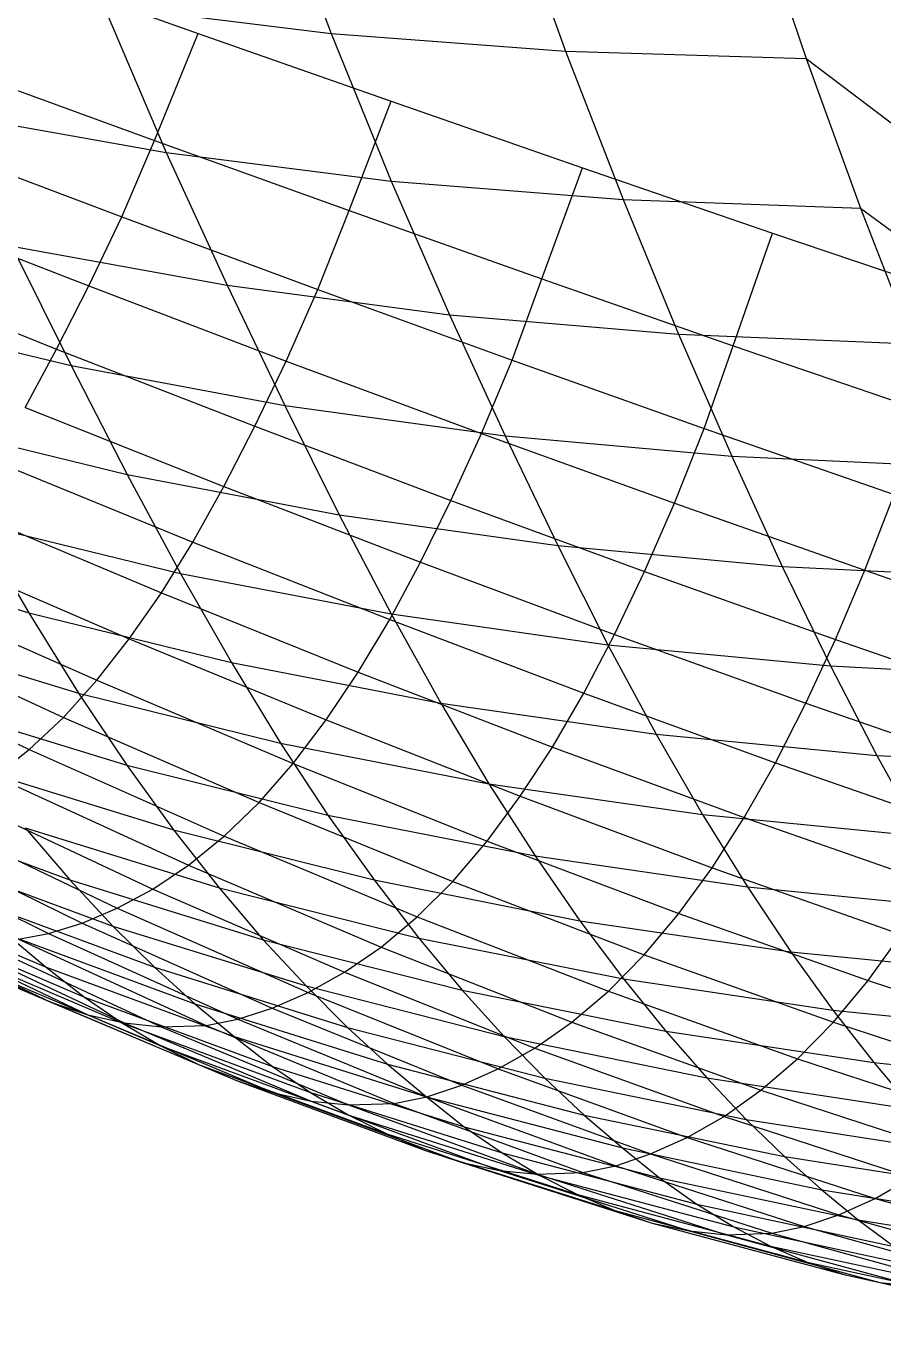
# Model space of a CAD drawing. Extents: x -429 to 429, y -1 to 209.
# Drawn here: x -342.23 to -336.37, y 37.65 to 46.53 of the extents above; entities that cross this region are included whole.
import ezdxf

# ---------------------------------------------------------------- set-up
doc = ezdxf.new("R2010")
doc.units = 0

msp = doc.modelspace()

# ---------------------------------------------------------------- linework, layer by layer
at = {"layer": 'default', "color": 5, "linetype": 'CONTINUOUS'}
for p, q in [((-340.561, 47.585, 107.743), (-340.143, 46.475, 108.322)), ((-338.938, 47.467, 106.912), (-338.54, 46.354, 107.469)), ((-337.272, 47.418, 106.19), (-336.895, 46.304, 106.718)), ((-337.272, 47.418, 106.19), (-336.895, 46.304, 106.718)), ((-342.379, 46.948, 132.256), (-341.051, 46.476, 131.187)), ((-341.699, 46.666, 109.273), (-340.143, 46.475, 108.322)), ((-341.699, 46.666, 109.273), (-341.269, 45.662, 109.853)), ((-341.349, 45.744, 130.928), (-341.051, 46.476, 131.187)), ((-341.051, 46.476, 131.187), (-339.732, 46.013, 130.105)), ((-340.143, 46.475, 108.322), (-338.54, 46.354, 107.469)), ((-340.143, 46.475, 108.322), (-339.732, 45.467, 108.887)), ((-338.54, 46.354, 107.469), (-336.895, 46.304, 106.718)), ((-338.54, 46.354, 107.469), (-338.147, 45.34, 108.012)), ((-336.895, 46.304, 106.718), (-335.942, 45.584, 105.154)), ((-336.895, 46.304, 106.718), (-336.524, 45.283, 107.231)), ((-336.895, 46.304, 106.718), (-336.524, 45.283, 107.231)), ((-342.691, 46.234, 131.983), (-341.349, 45.744, 130.928)), ((-340.019, 45.265, 129.857), (-339.732, 46.013, 130.105)), ((-339.732, 46.013, 130.105), (-338.423, 45.558, 129.011)), ((-342.754, 45.925, 110.905), (-341.269, 45.662, 109.853)), ((-342.929, 45.734, 131.771), (-341.574, 45.222, 130.731)), ((-341.574, 45.222, 130.731), (-341.349, 45.744, 130.928)), ((-341.349, 45.744, 130.928), (-340.019, 45.265, 129.857)), ((-341.269, 45.662, 109.853), (-339.732, 45.467, 108.887)), ((-341.269, 45.662, 109.853), (-340.854, 44.755, 110.408)), ((-338.701, 44.798, 128.771), (-338.423, 45.558, 129.011)), ((-338.423, 45.558, 129.011), (-337.124, 45.112, 127.905)), ((-339.732, 45.467, 108.887), (-338.147, 45.34, 108.012)), ((-339.732, 45.467, 108.887), (-339.333, 44.554, 109.428)), ((-343.163, 45.28, 131.56), (-341.799, 44.75, 130.531)), ((-338.147, 45.34, 108.012), (-336.524, 45.283, 107.231)), ((-338.147, 45.34, 108.012), (-337.767, 44.42, 108.533)), ((-336.524, 45.283, 107.231), (-335.542, 44.561, 105.696)), ((-336.524, 45.283, 107.231), (-336.164, 44.354, 107.725)), ((-336.524, 45.283, 107.231), (-336.164, 44.354, 107.725)), ((-341.799, 44.75, 130.531), (-341.574, 45.222, 130.731)), ((-341.574, 45.222, 130.731), (-340.233, 44.726, 129.673)), ((-340.233, 44.726, 129.673), (-340.019, 45.265, 129.857)), ((-340.019, 45.265, 129.857), (-338.701, 44.798, 128.771)), ((-337.394, 44.342, 127.67), (-337.124, 45.112, 127.905)), ((-337.124, 45.112, 127.905), (-335.834, 44.675, 126.786)), ((-342.326, 45.022, 111.468), (-340.854, 44.755, 110.408)), ((-342.326, 45.022, 111.468), (-341.919, 44.206, 111.999)), ((-343.391, 44.865, 131.352), (-342.019, 44.318, 130.332)), ((-342.019, 44.318, 130.332), (-341.799, 44.75, 130.531)), ((-341.799, 44.75, 130.531), (-340.449, 44.237, 129.481)), ((-340.854, 44.755, 110.408), (-339.333, 44.554, 109.428)), ((-340.854, 44.755, 110.408), (-340.459, 43.934, 110.932)), ((-338.905, 44.244, 128.595), (-338.701, 44.798, 128.771)), ((-338.701, 44.798, 128.771), (-337.394, 44.342, 127.67)), ((-340.449, 44.237, 129.481), (-340.233, 44.726, 129.673)), ((-340.233, 44.726, 129.673), (-338.905, 44.244, 128.595)), ((-343.326, 44.543, 113.137), (-341.919, 44.206, 111.999)), ((-339.333, 44.554, 109.428), (-337.767, 44.42, 108.533)), ((-339.333, 44.554, 109.428), (-338.953, 43.727, 109.94)), ((-337.767, 44.42, 108.533), (-336.164, 44.354, 107.725)), ((-337.767, 44.42, 108.533), (-337.404, 43.587, 109.027)), ((-342.235, 43.92, 130.135), (-342.019, 44.318, 130.332)), ((-342.019, 44.318, 130.332), (-340.664, 43.791, 129.288)), ((-337.592, 43.777, 127.499), (-337.394, 44.342, 127.67)), ((-337.394, 44.342, 127.67), (-336.1, 43.898, 126.553)), ((-340.664, 43.791, 129.288), (-340.449, 44.237, 129.481)), ((-340.449, 44.237, 129.481), (-339.115, 43.742, 128.409)), ((-339.115, 43.742, 128.409), (-338.905, 44.244, 128.595)), ((-338.905, 44.244, 128.595), (-337.592, 43.777, 127.499)), ((-341.919, 44.206, 111.999), (-340.459, 43.934, 110.932)), ((-341.919, 44.206, 111.999), (-341.536, 43.462, 112.495)), ((-342.235, 43.92, 130.135), (-340.875, 43.38, 129.095)), ((-340.459, 43.934, 110.932), (-338.953, 43.727, 109.94)), ((-340.459, 43.934, 110.932), (-340.087, 43.187, 111.423)), ((-342.935, 43.801, 113.634), (-341.536, 43.462, 112.495)), ((-340.875, 43.38, 129.095), (-340.664, 43.791, 129.288)), ((-340.664, 43.791, 129.288), (-339.324, 43.284, 128.221)), ((-337.796, 43.265, 127.317), (-337.592, 43.777, 127.499)), ((-337.592, 43.777, 127.499), (-336.293, 43.325, 126.385)), ((-339.324, 43.284, 128.221), (-339.115, 43.742, 128.409)), ((-339.115, 43.742, 128.409), (-337.796, 43.265, 127.317)), ((-338.953, 43.727, 109.94), (-337.404, 43.587, 109.027)), ((-338.953, 43.727, 109.94), (-338.593, 42.977, 110.421)), ((-342.449, 43.556, 129.937), (-341.088, 43, 128.899)), ((-337.404, 43.587, 109.027), (-335.819, 43.513, 108.195)), ((-337.404, 43.587, 109.027), (-337.059, 42.833, 109.492)), ((-341.536, 43.462, 112.495), (-340.087, 43.187, 111.423)), ((-341.536, 43.462, 112.495), (-341.173, 42.785, 112.962)), ((-341.088, 43, 128.899), (-340.875, 43.38, 129.095)), ((-340.875, 43.38, 129.095), (-339.532, 42.863, 128.03)), ((-336.494, 42.807, 126.203), (-336.293, 43.325, 126.385)), ((-339.532, 42.863, 128.03), (-339.324, 43.284, 128.221)), ((-339.324, 43.284, 128.221), (-338.001, 42.799, 127.13)), ((-338.001, 42.799, 127.13), (-337.796, 43.265, 127.317)), ((-337.796, 43.265, 127.317), (-336.494, 42.807, 126.203)), ((-342.665, 43.225, 129.735), (-341.303, 42.653, 128.697)), ((-340.087, 43.187, 111.423), (-338.593, 42.977, 110.421)), ((-340.087, 43.187, 111.423), (-339.733, 42.509, 111.885)), ((-342.566, 43.125, 114.102), (-341.173, 42.785, 112.962)), ((-342.566, 43.125, 114.102), (-342.21, 42.517, 114.549)), ((-341.303, 42.653, 128.697), (-341.088, 43, 128.899)), ((-341.088, 43, 128.899), (-339.742, 42.471, 127.835)), ((-338.593, 42.977, 110.421), (-337.059, 42.833, 109.492)), ((-338.593, 42.977, 110.421), (-338.25, 42.298, 110.874)), ((-343.549, 42.922, 115.746), (-342.21, 42.517, 114.549)), ((-342.882, 42.926, 129.529), (-341.522, 42.339, 128.488)), ((-339.742, 42.471, 127.835), (-339.532, 42.863, 128.03)), ((-339.532, 42.863, 128.03), (-338.206, 42.369, 126.941)), ((-338.206, 42.369, 126.941), (-338.001, 42.799, 127.13)), ((-338.001, 42.799, 127.13), (-336.695, 42.334, 126.017)), ((-337.059, 42.833, 109.492), (-335.49, 42.755, 108.64)), ((-337.059, 42.833, 109.492), (-336.729, 42.153, 109.932)), ((-336.695, 42.334, 126.017), (-336.494, 42.807, 126.203)), ((-336.494, 42.807, 126.203), (-335.207, 42.366, 125.069)), ((-341.173, 42.785, 112.962), (-339.733, 42.509, 111.885)), ((-341.173, 42.785, 112.962), (-340.823, 42.176, 113.408)), ((-343.101, 42.659, 129.319), (-341.744, 42.055, 128.273)), ((-341.522, 42.339, 128.488), (-341.303, 42.653, 128.697)), ((-341.303, 42.653, 128.697), (-339.958, 42.111, 127.631)), ((-342.21, 42.517, 114.549), (-340.823, 42.176, 113.408)), ((-342.21, 42.517, 114.549), (-341.87, 41.967, 114.973)), ((-339.958, 42.111, 127.631), (-339.742, 42.471, 127.835)), ((-339.742, 42.471, 127.835), (-338.415, 41.968, 126.745)), ((-339.733, 42.509, 111.885), (-338.25, 42.298, 110.874)), ((-339.733, 42.509, 111.885), (-339.392, 41.899, 112.326)), ((-343.323, 42.423, 129.102), (-341.973, 41.802, 128.049)), ((-343.206, 42.373, 116.169), (-341.87, 41.967, 114.973)), ((-338.415, 41.968, 126.745), (-338.206, 42.369, 126.941)), ((-338.206, 42.369, 126.941), (-336.898, 41.899, 125.827)), ((-341.744, 42.055, 128.273), (-341.522, 42.339, 128.488)), ((-341.522, 42.339, 128.488), (-340.177, 41.784, 127.421)), ((-338.25, 42.298, 110.874), (-336.729, 42.153, 109.932)), ((-338.25, 42.298, 110.874), (-337.92, 41.687, 111.307)), ((-336.898, 41.899, 125.827), (-336.695, 42.334, 126.017)), ((-336.695, 42.334, 126.017), (-335.407, 41.891, 124.881)), ((-343.548, 42.22, 128.88), (-342.206, 41.583, 127.818)), ((-340.823, 42.176, 113.408), (-339.392, 41.899, 112.326)), ((-340.823, 42.176, 113.408), (-340.489, 41.625, 113.831)), ((-340.177, 41.784, 127.421), (-339.958, 42.111, 127.631)), ((-339.958, 42.111, 127.631), (-338.629, 41.599, 126.54)), ((-336.729, 42.153, 109.932), (-335.174, 42.074, 109.063)), ((-336.729, 42.153, 109.932), (-336.412, 41.541, 110.352)), ((-341.973, 41.802, 128.049), (-341.744, 42.055, 128.273)), ((-341.744, 42.055, 128.273), (-340.402, 41.487, 127.201)), ((-341.87, 41.967, 114.973), (-340.489, 41.625, 113.831)), ((-341.87, 41.967, 114.973), (-341.539, 41.476, 115.383)), ((-338.629, 41.599, 126.54), (-338.415, 41.968, 126.745)), ((-338.415, 41.968, 126.745), (-337.105, 41.492, 125.631)), ((-342.872, 41.883, 116.576), (-341.539, 41.476, 115.383)), ((-339.392, 41.899, 112.326), (-337.92, 41.687, 111.307)), ((-339.392, 41.899, 112.326), (-339.065, 41.348, 112.745)), ((-337.105, 41.492, 125.631), (-336.898, 41.899, 125.827)), ((-336.898, 41.899, 125.827), (-335.608, 41.453, 124.69)), ((-342.206, 41.583, 127.818), (-341.973, 41.802, 128.049)), ((-341.973, 41.802, 128.049), (-340.635, 41.221, 126.971)), ((-340.402, 41.487, 127.201), (-340.177, 41.784, 127.421)), ((-340.177, 41.784, 127.421), (-338.849, 41.263, 126.327)), ((-337.92, 41.687, 111.307), (-336.412, 41.541, 110.352)), ((-337.92, 41.687, 111.307), (-337.603, 41.137, 111.718)), ((-342.441, 41.398, 127.58), (-342.206, 41.583, 127.818)), ((-342.206, 41.583, 127.818), (-340.874, 40.989, 126.731)), ((-340.489, 41.625, 113.831), (-339.065, 41.348, 112.745)), ((-340.489, 41.625, 113.831), (-340.164, 41.134, 114.24)), ((-338.849, 41.263, 126.327), (-338.629, 41.599, 126.54)), ((-338.629, 41.599, 126.54), (-337.319, 41.117, 125.424)), ((-341.539, 41.476, 115.383), (-340.164, 41.134, 114.24)), ((-341.539, 41.476, 115.383), (-341.219, 41.034, 115.778)), ((-340.635, 41.221, 126.971), (-340.402, 41.487, 127.201)), ((-340.402, 41.487, 127.201), (-339.076, 40.956, 126.104)), ((-337.319, 41.117, 125.424), (-337.105, 41.492, 125.631)), ((-337.105, 41.492, 125.631), (-335.814, 41.043, 124.492)), ((-336.412, 41.541, 110.352), (-334.871, 41.462, 109.466)), ((-336.412, 41.541, 110.352), (-336.107, 40.991, 110.752)), ((-342.548, 41.442, 116.969), (-341.219, 41.034, 115.778)), ((-342.441, 41.398, 127.58), (-341.117, 40.791, 126.485)), ((-339.065, 41.348, 112.745), (-337.603, 41.137, 111.718)), ((-339.065, 41.348, 112.745), (-338.748, 40.856, 113.15)), ((-342.678, 41.245, 127.34), (-341.361, 40.628, 126.234)), ((-340.874, 40.989, 126.731), (-340.635, 41.221, 126.971)), ((-340.635, 41.221, 126.971), (-339.311, 40.68, 125.869)), ((-339.076, 40.956, 126.104), (-338.849, 41.263, 126.327)), ((-338.849, 41.263, 126.327), (-337.538, 40.774, 125.208)), ((-343.215, 41.164, 118.938), (-341.929, 40.691, 117.713)), ((-342.912, 41.124, 127.098), (-341.604, 40.497, 125.982)), ((-340.164, 41.134, 114.24), (-338.748, 40.856, 113.15)), ((-340.164, 41.134, 114.24), (-339.849, 40.691, 114.633)), ((-337.603, 41.137, 111.718), (-336.107, 40.991, 110.752)), ((-337.603, 41.137, 111.718), (-337.297, 40.643, 112.114)), ((-337.538, 40.774, 125.208), (-337.319, 41.117, 125.424)), ((-337.319, 41.117, 125.424), (-336.027, 40.665, 124.283)), ((-343.145, 41.031, 126.857), (-341.844, 40.396, 125.73)), ((-342.234, 41.046, 117.348), (-340.907, 40.637, 116.159)), ((-342.234, 41.046, 117.348), (-341.929, 40.691, 117.713)), ((-341.219, 41.034, 115.778), (-339.849, 40.691, 114.633)), ((-341.219, 41.034, 115.778), (-340.907, 40.637, 116.159)), ((-343.368, 40.966, 126.624), (-342.075, 40.324, 125.486)), ((-341.117, 40.791, 126.485), (-340.874, 40.989, 126.731)), ((-340.874, 40.989, 126.731), (-339.554, 40.438, 125.623)), ((-339.311, 40.68, 125.869), (-339.076, 40.956, 126.104)), ((-339.076, 40.956, 126.104), (-337.765, 40.461, 124.982)), ((-342.92, 40.849, 119.284), (-341.634, 40.376, 118.064)), ((-338.748, 40.856, 113.15), (-337.297, 40.643, 112.114)), ((-338.748, 40.856, 113.15), (-338.442, 40.412, 113.538)), ((-341.361, 40.628, 126.234), (-341.117, 40.791, 126.485)), ((-341.117, 40.791, 126.485), (-339.801, 40.231, 125.369)), ((-337.765, 40.461, 124.982), (-337.538, 40.774, 125.208)), ((-337.538, 40.774, 125.208), (-336.246, 40.319, 124.065)), ((-341.929, 40.691, 117.713), (-340.606, 40.282, 116.525)), ((-341.929, 40.691, 117.713), (-341.634, 40.376, 118.064)), ((-339.849, 40.691, 114.633), (-338.442, 40.412, 113.538)), ((-339.849, 40.691, 114.633), (-339.543, 40.293, 115.013)), ((-339.554, 40.438, 125.623), (-339.311, 40.68, 125.869)), ((-339.311, 40.68, 125.869), (-338.002, 40.179, 124.743)), ((-343.344, 40.629, 121.484), (-342.09, 40.094, 120.25)), ((-341.604, 40.497, 125.982), (-341.361, 40.628, 126.234)), ((-341.361, 40.628, 126.234), (-340.051, 40.06, 125.11)), ((-340.907, 40.637, 116.159), (-339.543, 40.293, 115.013)), ((-340.907, 40.637, 116.159), (-340.606, 40.282, 116.525)), ((-337.297, 40.643, 112.114), (-335.813, 40.497, 111.136)), ((-337.297, 40.643, 112.114), (-337, 40.199, 112.494)), ((-342.634, 40.568, 119.618), (-341.349, 40.094, 118.402)), ((-341.844, 40.396, 125.73), (-341.604, 40.497, 125.982)), ((-341.604, 40.497, 125.982), (-340.299, 39.922, 124.85)), ((-343.311, 40.449, 124.144), (-342.059, 39.855, 122.935)), ((-343.085, 40.426, 121.779), (-341.829, 39.89, 120.552)), ((-342.075, 40.324, 125.486), (-341.844, 40.396, 125.73)), ((-341.844, 40.396, 125.73), (-340.546, 39.815, 124.589)), ((-339.801, 40.231, 125.369), (-339.554, 40.438, 125.623)), ((-339.554, 40.438, 125.623), (-338.247, 39.931, 124.492)), ((-338.442, 40.412, 113.538), (-337, 40.199, 112.494)), ((-338.442, 40.412, 113.538), (-338.144, 40.014, 113.913)), ((-338.002, 40.179, 124.743), (-337.765, 40.461, 124.982)), ((-337.765, 40.461, 124.982), (-336.472, 40.003, 123.836)), ((-343.065, 40.365, 124.415), (-341.806, 39.77, 123.218)), ((-342.823, 40.309, 124.68), (-341.557, 39.715, 123.493)), ((-342.358, 40.317, 119.94), (-341.073, 39.843, 118.728)), ((-342.358, 40.317, 119.94), (-342.09, 40.094, 120.25)), ((-342.279, 40.285, 125.269), (-342.075, 40.324, 125.486)), ((-342.075, 40.324, 125.486), (-340.781, 39.739, 124.338)), ((-341.634, 40.376, 118.064), (-340.314, 39.966, 116.878)), ((-341.634, 40.376, 118.064), (-341.349, 40.094, 118.402)), ((-336.472, 40.003, 123.836), (-336.246, 40.319, 124.065)), ((-342.827, 40.247, 122.072), (-341.568, 39.712, 120.852)), ((-342.579, 40.281, 124.946), (-341.305, 39.688, 123.77)), ((-342.279, 40.285, 125.269), (-340.997, 39.696, 124.106)), ((-340.606, 40.282, 116.525), (-339.247, 39.937, 115.378)), ((-340.606, 40.282, 116.525), (-340.314, 39.966, 116.878)), ((-340.051, 40.06, 125.11), (-339.801, 40.231, 125.369)), ((-339.801, 40.231, 125.369), (-338.497, 39.719, 124.233)), ((-339.543, 40.293, 115.013), (-338.144, 40.014, 113.913)), ((-339.543, 40.293, 115.013), (-339.247, 39.937, 115.378)), ((-338.247, 39.931, 124.492), (-338.002, 40.179, 124.743)), ((-338.002, 40.179, 124.743), (-336.709, 39.718, 123.594)), ((-337, 40.199, 112.494), (-335.528, 40.052, 111.505)), ((-337, 40.199, 112.494), (-336.712, 39.8, 112.861)), ((-342.57, 40.093, 122.363), (-341.307, 39.558, 121.15)), ((-342.09, 40.094, 120.25), (-340.805, 39.62, 119.042)), ((-342.09, 40.094, 120.25), (-341.829, 39.89, 120.552)), ((-341.349, 40.094, 118.402), (-340.031, 39.683, 117.218)), ((-341.349, 40.094, 118.402), (-341.073, 39.843, 118.728)), ((-340.299, 39.922, 124.85), (-340.051, 40.06, 125.11)), ((-340.051, 40.06, 125.11), (-338.749, 39.542, 123.968)), ((-342.314, 39.964, 122.651), (-341.048, 39.429, 121.444)), ((-342.314, 39.964, 122.651), (-342.059, 39.855, 122.935)), ((-340.314, 39.966, 116.878), (-338.96, 39.62, 115.73)), ((-340.314, 39.966, 116.878), (-340.031, 39.683, 117.218)), ((-338.144, 40.014, 113.913), (-336.712, 39.8, 112.861)), ((-338.144, 40.014, 113.913), (-337.855, 39.658, 114.274)), ((-336.709, 39.718, 123.594), (-336.472, 40.003, 123.836)), ((-336.472, 40.003, 123.836), (-335.197, 39.583, 122.667)), ((-341.829, 39.89, 120.552), (-340.544, 39.416, 119.348)), ((-341.829, 39.89, 120.552), (-341.568, 39.712, 120.852)), ((-340.546, 39.815, 124.589), (-340.299, 39.922, 124.85)), ((-340.299, 39.922, 124.85), (-339, 39.4, 123.702)), ((-339.247, 39.937, 115.378), (-337.855, 39.658, 114.274)), ((-339.247, 39.937, 115.378), (-338.96, 39.62, 115.73)), ((-338.497, 39.719, 124.233), (-338.247, 39.931, 124.492)), ((-338.247, 39.931, 124.492), (-336.954, 39.468, 123.34)), ((-342.059, 39.855, 122.935), (-340.79, 39.32, 121.736)), ((-342.059, 39.855, 122.935), (-341.806, 39.77, 123.218)), ((-341.073, 39.843, 118.728), (-339.757, 39.432, 117.545)), ((-341.073, 39.843, 118.728), (-340.805, 39.62, 119.042)), ((-340.781, 39.739, 124.338), (-340.546, 39.815, 124.589)), ((-340.546, 39.815, 124.589), (-339.25, 39.289, 123.435)), ((-336.712, 39.8, 112.861), (-335.252, 39.653, 111.859)), ((-336.712, 39.8, 112.861), (-336.433, 39.443, 113.214)), ((-341.806, 39.77, 123.218), (-340.533, 39.235, 122.026)), ((-341.806, 39.77, 123.218), (-341.557, 39.715, 123.493)), ((-341.568, 39.712, 120.852), (-340.283, 39.237, 119.652)), ((-341.568, 39.712, 120.852), (-341.307, 39.558, 121.15)), ((-341.557, 39.715, 123.493), (-340.279, 39.18, 122.309)), ((-341.557, 39.715, 123.493), (-341.305, 39.688, 123.77)), ((-341.305, 39.688, 123.77), (-340.997, 39.696, 124.106)), ((-341.305, 39.688, 123.77), (-340.023, 39.154, 122.594)), ((-340.997, 39.696, 124.106), (-340.781, 39.739, 124.338)), ((-340.997, 39.696, 124.106), (-339.711, 39.164, 122.938)), ((-340.781, 39.739, 124.338), (-339.488, 39.209, 123.179)), ((-338.749, 39.542, 123.968), (-338.497, 39.719, 124.233)), ((-338.497, 39.719, 124.233), (-337.204, 39.253, 123.078)), ((-336.954, 39.468, 123.34), (-336.709, 39.718, 123.594)), ((-336.709, 39.718, 123.594), (-335.432, 39.299, 122.424)), ((-340.805, 39.62, 119.042), (-339.491, 39.208, 117.861)), ((-340.805, 39.62, 119.042), (-340.544, 39.416, 119.348)), ((-340.031, 39.683, 117.218), (-338.682, 39.337, 116.068)), ((-340.031, 39.683, 117.218), (-339.757, 39.432, 117.545)), ((-338.96, 39.62, 115.73), (-337.575, 39.339, 114.621)), ((-338.96, 39.62, 115.73), (-338.682, 39.337, 116.068)), ((-337.855, 39.658, 114.274), (-336.433, 39.443, 113.214)), ((-337.855, 39.658, 114.274), (-337.575, 39.339, 114.621)), ((-341.307, 39.558, 121.15), (-340.022, 39.083, 119.953)), ((-341.307, 39.558, 121.15), (-341.048, 39.429, 121.444)), ((-339, 39.4, 123.702), (-338.749, 39.542, 123.968)), ((-338.749, 39.542, 123.968), (-337.456, 39.074, 122.81)), ((-341.048, 39.429, 121.444), (-339.762, 38.955, 120.252)), ((-341.048, 39.429, 121.444), (-340.79, 39.32, 121.736)), ((-339.757, 39.432, 117.545), (-338.413, 39.084, 116.395)), ((-339.757, 39.432, 117.545), (-339.491, 39.208, 117.861)), ((-337.204, 39.253, 123.078), (-336.954, 39.468, 123.34)), ((-336.954, 39.468, 123.34), (-335.675, 39.049, 122.169)), ((-336.433, 39.443, 113.214), (-334.985, 39.295, 112.201)), ((-336.433, 39.443, 113.214), (-336.163, 39.123, 113.554)), ((-340.544, 39.416, 119.348), (-339.233, 39.003, 118.168)), ((-340.544, 39.416, 119.348), (-340.283, 39.237, 119.652)), ((-339.25, 39.289, 123.435), (-339, 39.4, 123.702)), ((-339, 39.4, 123.702), (-337.708, 38.93, 122.541)), ((-338.682, 39.337, 116.068), (-337.304, 39.054, 114.955)), ((-338.682, 39.337, 116.068), (-338.413, 39.084, 116.395)), ((-337.575, 39.339, 114.621), (-336.163, 39.123, 113.554)), ((-337.575, 39.339, 114.621), (-337.304, 39.054, 114.955)), ((-340.79, 39.32, 121.736), (-339.504, 38.845, 120.548)), ((-340.79, 39.32, 121.736), (-340.533, 39.235, 122.026)), ((-339.488, 39.209, 123.179), (-339.25, 39.289, 123.435)), ((-339.25, 39.289, 123.435), (-337.958, 38.818, 122.271)), ((-337.456, 39.074, 122.81), (-337.204, 39.253, 123.078)), ((-337.204, 39.253, 123.078), (-335.923, 38.835, 121.905)), ((-340.533, 39.235, 122.026), (-339.246, 38.76, 120.841)), ((-340.533, 39.235, 122.026), (-340.279, 39.18, 122.309)), ((-340.283, 39.237, 119.652), (-338.974, 38.825, 118.473)), ((-340.283, 39.237, 119.652), (-340.022, 39.083, 119.953)), ((-340.279, 39.18, 122.309), (-338.992, 38.706, 121.128)), ((-340.279, 39.18, 122.309), (-340.023, 39.154, 122.594)), ((-340.023, 39.154, 122.594), (-339.711, 39.164, 122.938)), ((-340.023, 39.154, 122.594), (-338.734, 38.68, 121.417)), ((-339.711, 39.164, 122.938), (-339.488, 39.209, 123.179)), ((-339.711, 39.164, 122.938), (-338.421, 38.691, 121.765)), ((-339.491, 39.208, 117.861), (-338.151, 38.859, 116.71)), ((-339.491, 39.208, 117.861), (-339.233, 39.003, 118.168)), ((-339.488, 39.209, 123.179), (-338.196, 38.737, 122.01)), ((-340.022, 39.083, 119.953), (-338.716, 38.67, 118.776)), ((-340.022, 39.083, 119.953), (-339.762, 38.955, 120.252)), ((-338.413, 39.084, 116.395), (-337.042, 38.8, 115.278)), ((-338.413, 39.084, 116.395), (-338.151, 38.859, 116.71)), ((-337.708, 38.93, 122.541), (-337.456, 39.074, 122.81)), ((-337.456, 39.074, 122.81), (-336.174, 38.657, 121.636)), ((-339.233, 39.003, 118.168), (-337.897, 38.654, 117.015)), ((-339.233, 39.003, 118.168), (-338.974, 38.825, 118.473)), ((-337.304, 39.054, 114.955), (-335.901, 38.837, 113.881)), ((-337.304, 39.054, 114.955), (-337.042, 38.8, 115.278)), ((-339.762, 38.955, 120.252), (-338.458, 38.541, 119.076)), ((-339.762, 38.955, 120.252), (-339.504, 38.845, 120.548)), ((-337.958, 38.818, 122.271), (-337.708, 38.93, 122.541)), ((-337.708, 38.93, 122.541), (-336.423, 38.514, 121.366)), ((-339.504, 38.845, 120.548), (-338.202, 38.432, 119.372)), ((-339.504, 38.845, 120.548), (-339.246, 38.76, 120.841)), ((-338.974, 38.825, 118.473), (-337.643, 38.474, 117.319)), ((-338.974, 38.825, 118.473), (-338.716, 38.67, 118.776)), ((-338.196, 38.737, 122.01), (-337.958, 38.818, 122.271)), ((-338.151, 38.859, 116.71), (-336.787, 38.573, 115.589)), ((-338.151, 38.859, 116.71), (-337.897, 38.654, 117.015)), ((-337.958, 38.818, 122.271), (-336.671, 38.402, 121.095)), ((-337.042, 38.8, 115.278), (-335.647, 38.581, 114.197)), ((-337.042, 38.8, 115.278), (-336.787, 38.573, 115.589)), ((-339.246, 38.76, 120.841), (-337.947, 38.346, 119.666)), ((-339.246, 38.76, 120.841), (-338.992, 38.706, 121.128)), ((-338.421, 38.691, 121.765), (-338.196, 38.737, 122.01)), ((-338.196, 38.737, 122.01), (-336.908, 38.322, 120.834)), ((-338.992, 38.706, 121.128), (-337.695, 38.292, 119.953)), ((-338.992, 38.706, 121.128), (-338.734, 38.68, 121.417)), ((-338.734, 38.68, 121.417), (-338.421, 38.691, 121.765)), ((-338.734, 38.68, 121.417), (-337.44, 38.266, 120.242)), ((-338.716, 38.67, 118.776), (-337.39, 38.319, 117.619)), ((-338.716, 38.67, 118.776), (-338.458, 38.541, 119.076)), ((-338.421, 38.691, 121.765), (-337.13, 38.276, 120.591)), ((-337.897, 38.654, 117.015), (-336.539, 38.367, 115.891)), ((-337.897, 38.654, 117.015), (-337.643, 38.474, 117.319)), ((-336.423, 38.514, 121.366), (-336.174, 38.657, 121.636)), ((-338.458, 38.541, 119.076), (-337.138, 38.189, 117.916)), ((-338.458, 38.541, 119.076), (-338.202, 38.432, 119.372)), ((-336.787, 38.573, 115.589), (-335.401, 38.352, 114.501)), ((-336.787, 38.573, 115.589), (-336.539, 38.367, 115.891)), ((-337.643, 38.474, 117.319), (-336.293, 38.186, 116.189)), ((-337.643, 38.474, 117.319), (-337.39, 38.319, 117.619)), ((-336.671, 38.402, 121.095), (-336.423, 38.514, 121.366)), ((-336.423, 38.514, 121.366), (-335.148, 38.152, 120.18)), ((-338.202, 38.432, 119.372), (-336.888, 38.079, 118.21)), ((-338.202, 38.432, 119.372), (-337.947, 38.346, 119.666)), ((-336.908, 38.322, 120.834), (-336.671, 38.402, 121.095)), ((-336.671, 38.402, 121.095), (-335.392, 38.043, 119.911)), ((-336.539, 38.367, 115.891), (-335.161, 38.144, 114.796)), ((-336.539, 38.367, 115.891), (-336.293, 38.186, 116.189)), ((-337.947, 38.346, 119.666), (-336.638, 37.994, 118.5)), ((-337.947, 38.346, 119.666), (-337.695, 38.292, 119.953)), ((-337.695, 38.292, 119.953), (-336.391, 37.939, 118.784)), ((-337.695, 38.292, 119.953), (-337.44, 38.266, 120.242)), ((-337.44, 38.266, 120.242), (-337.13, 38.276, 120.591)), ((-337.44, 38.266, 120.242), (-336.142, 37.913, 119.069)), ((-337.39, 38.319, 117.619), (-336.047, 38.03, 116.484)), ((-337.39, 38.319, 117.619), (-337.138, 38.189, 117.916)), ((-337.13, 38.276, 120.591), (-336.908, 38.322, 120.834)), ((-337.13, 38.276, 120.591), (-335.838, 37.921, 119.414)), ((-336.908, 38.322, 120.834), (-335.624, 37.965, 119.652)), ((-337.138, 38.189, 117.916), (-335.803, 37.899, 116.775)), ((-337.138, 38.189, 117.916), (-336.888, 38.079, 118.21)), ((-336.888, 38.079, 118.21), (-335.561, 37.789, 117.063)), ((-336.888, 38.079, 118.21), (-336.638, 37.994, 118.5)), ((-336.638, 37.994, 118.5), (-335.319, 37.704, 117.346)), ((-336.638, 37.994, 118.5), (-336.391, 37.939, 118.784)), ((-336.391, 37.939, 118.784), (-335.081, 37.649, 117.623)), ((-336.391, 37.939, 118.784), (-336.142, 37.913, 119.069))]:
    msp.add_line(p, q, dxfattribs=at)

doc.saveas('drawing.dxf')
